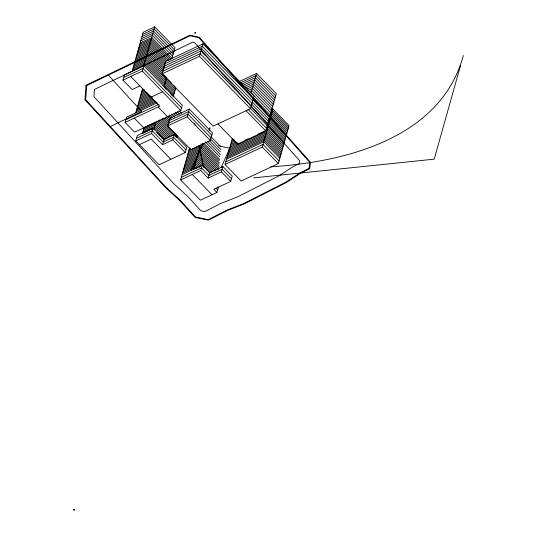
<?xml version="1.0" encoding="UTF-8"?>
<svg xmlns="http://www.w3.org/2000/svg" width="537" height="537" viewBox="0 0 537 537"><rect width="100%" height="100%" fill="white"/><g stroke="black" fill="none" stroke-linecap="round" stroke-linejoin="round"><path stroke-width="0.81" d="M195.213 32.556L195.22 32.777M195.153 32.791L195.045 33.18L195.226 32.636M74.079 510.15L74.173 509.452L73.643 509.7L74.079 510.15L74.616 509.902L74.173 509.452M195.032 32.898L195.045 33.207M139.915 85.886L132.102 89.538L122.926 80.134L124.409 74.858L143.802 65.789L182.312 105.272L180.828 110.555L134.639 132.162L125.128 122.416L126.611 117.133L157.341 102.755M132.23 71.199L143.171 32.267L154.743 26.85L174.961 47.585L171.961 58.258L151.743 37.523L140.17 42.94M122.926 80.134L142.318 71.065L154.743 26.85M135.767 112.851L142.453 89.055M164 139.432L174.33 134.599L186.695 147.279L185.211 152.555L159.093 164.772L135.787 140.875L137.271 135.599L153.058 128.215L164 139.432L162.516 144.715L151.575 133.491L153.058 128.215M162.114 73.817L165.618 61.339L202.993 43.853L254.028 96.183L250.524 108.655L213.149 126.148L162.114 73.817L199.489 56.325L202.993 43.853M164.02 86.517L166.53 77.596M153.924 129.377L156.012 121.939L170.471 136.76M167.698 125.9L169.853 118.221L189.326 109.112L212.471 132.84L210.309 140.513L190.836 149.628L167.698 125.9L187.171 116.791L189.326 109.112M162.516 144.715L172.847 139.875L174.33 134.599M217.324 187.131L218.398 187.212L216.914 192.488L200.395 200.22L180.613 179.929L189.621 147.876M193.736 169.209L200.429 145.406L219.049 164.503M200.757 170.504L202.241 165.228L209.625 172.807L208.141 178.083L200.757 170.504L180.613 179.929M208.141 178.083L221.425 171.867L222.909 166.591L232.206 176.123L230.722 181.399L213.813 189.306L216.914 192.488M271.44 109.79L272.957 109.078L289.04 125.571L278.361 163.57L241.147 180.982L225.063 164.49L232.4 138.392M217.928 123.906L237.636 144.111L265.788 130.941L276.273 93.639L256.565 73.428L251.168 92.646L270.87 112.851M225.063 164.49L262.278 147.078L272.957 109.078M460.518 65.595L434.211 159.167L253.565 177.888M463.357 55.486C440.931 138.264 345.432 162.134 270.561 166.839M191.071 170.451L202.932 143.721M209 130.061L210.014 127.772A39.825 28.112 15.7 0 0 209.323 130.296M221.157 167.531L229.796 148.064A39.825 28.112 15.7 0 1 226.158 147.561L218.734 145.655M110.045 126.672L141.627 111.468L108.172 74.898M142.573 34.402L154.146 28.985L174.364 49.719M141.976 36.536L153.542 31.119L173.766 51.854M141.372 38.671L152.944 33.254L173.162 53.989M140.775 40.805L152.34 35.388L172.565 56.123M139.754 44.43L151.327 39.013L170.967 59.151M139.338 45.914L150.904 40.503L169.974 60.05M138.915 47.404L150.488 41.987L168.396 60.352M138.499 48.887L150.071 43.477L166.826 60.654M138.083 50.377L149.655 44.96L165.826 61.547M137.667 51.867L149.232 46.451L165.409 63.037M137.244 53.351L148.816 47.941L164.993 64.521M136.828 54.841L148.4 49.424L164.577 66.011M136.411 56.325L147.977 50.914L164.154 67.501M135.989 57.815L147.561 52.398L163.738 68.984M135.572 59.305L147.145 53.888L163.322 70.475M135.156 60.788L146.729 55.378L162.899 71.958M134.74 62.279L146.306 56.862L162.483 73.448M134.317 63.762L145.889 58.352L166.108 79.08M133.901 65.252L145.473 59.835L165.691 80.57M133.485 66.736L145.05 61.325L165.275 82.06M133.062 68.226L144.634 62.816L164.852 83.544M132.646 69.716L144.218 64.299L164.436 85.034M123.671 77.496L143.057 68.427L181.566 107.917M164.946 63.735L202.321 46.249L253.357 98.58M164.268 66.138L201.643 48.652L252.685 100.983M163.597 68.535L200.972 51.049L252.007 103.379M162.852 71.173L200.227 53.687L251.269 106.017M142.036 90.545L144.272 89.498M141.62 92.028L144.594 90.639M141.204 93.519L145.668 91.431M140.781 95.002L146.735 92.216M140.365 96.492L147.803 93.008M139.949 97.982L148.131 94.15M139.526 99.466L149.199 94.942M139.11 100.956L150.273 95.734M138.694 102.439L151.34 96.526M150.964 97.21L162.536 91.8M138.278 103.93L152.414 97.318M137.855 105.42L152.736 98.452M137.438 106.903L153.065 99.593M137.022 108.393L154.132 100.385M136.599 109.877L155.2 101.178M136.183 111.367L156.274 101.97M125.873 119.778L158.986 104.279M125.128 122.416L159.744 106.219L130.746 76.482M239.529 81.402L256.565 73.428M155.28 122.282L144.258 127.437L142.587 133.391L154.341 127.887L165.329 139.157M240.408 82.846L255.968 75.569L275.676 95.774M143.842 128.927L155.596 123.429L168.893 137.063M242.033 83.94L255.37 77.704L275.072 97.909M143.426 130.41L155.18 124.913L167.9 137.955M143.01 131.901L154.757 126.403L166.9 138.855M242.912 85.383L254.766 79.838L274.474 100.043M169.182 120.624L188.655 111.508L211.793 135.237M243.798 86.826L254.169 81.973L273.87 102.178M168.437 123.262L187.91 114.146L211.054 137.875M136.526 138.237L152.313 130.853L163.255 142.07L173.592 137.237L185.95 149.917M245.416 87.92L253.565 84.108L273.273 104.312M135.787 140.875L151.575 133.491M247.04 89.014L252.967 86.242L272.675 106.447M247.919 90.458L252.363 88.377L272.071 108.581M249.544 91.552L251.766 90.511L271.474 110.716M139.432 144.614L151.186 139.117L170.847 159.274M189.205 149.367L190.655 148.689M271.024 111.273L272.541 110.562L288.624 127.054M188.782 150.857L200.429 145.406M270.608 112.763L272.125 112.052L288.208 128.544M188.366 152.34L200.006 146.896L219.21 166.584M270.185 114.247L271.709 113.542L287.792 130.028M187.95 153.83L199.589 148.38L218.794 168.074M269.769 115.737L271.286 115.025L287.369 131.518M187.527 155.314L199.173 149.87L218.378 169.558M187.111 156.804L198.757 151.353L216.794 169.853M268.93 118.711L270.453 117.999L286.536 134.492M186.695 158.294L198.334 152.844L215.793 170.746M268.513 120.201L270.03 119.489L286.114 135.982M186.279 159.778L197.918 154.334L214.216 171.041M268.097 121.684L269.614 120.979L285.697 137.465M185.856 161.268L197.502 155.817L212.632 171.33M231.977 139.875L233.501 139.164M267.681 123.174L269.198 122.463L285.281 138.955M185.44 162.751L197.079 157.307L211.632 172.223M231.561 141.365L234.602 139.942M267.258 124.665L268.782 123.953L284.865 140.439M185.023 164.241L196.663 158.791L210.048 172.518M231.145 142.849L234.944 141.077M266.842 126.148L268.359 125.436L284.442 141.929M184.6 165.732L196.247 160.281L201.482 165.651M230.729 144.339L236.045 141.849M266.426 127.638L267.943 126.927L284.026 143.419M184.184 167.215L195.83 161.771L200.482 166.544M230.306 145.829L237.146 142.627M266.003 129.122L267.527 128.41L283.61 144.903M183.768 168.705L195.408 163.255L199.482 167.43M229.89 147.313L239.005 143.05M245.08 140.204L248.121 138.788M257.995 134.163L267.104 129.9L283.187 146.393M183.352 170.189L194.991 164.745L197.905 167.725M229.474 148.803L266.688 131.39L282.771 147.876M182.929 171.679L194.575 166.228L196.904 168.618M229.051 150.286L266.271 132.874L282.355 149.367M182.513 173.162L194.152 167.719L195.32 168.913M228.634 151.776L265.855 134.364L281.938 150.857M182.097 174.653L202.241 165.228M228.218 153.267L265.432 135.848L281.516 152.34M227.802 154.75L265.016 137.338L281.099 153.83M181.352 177.291L201.496 167.866L208.886 175.445L222.164 169.229L231.46 178.761M227.379 156.24L264.6 138.828L280.683 155.314M226.963 157.724L264.177 140.311L280.26 156.804M226.547 159.214L263.761 141.802L279.844 158.294M225.802 161.852L263.023 144.44L279.106 160.932M209.625 172.807L222.909 166.591M253.464 97.754L270.272 114.985M270.87 116.516L286.953 133.008M252.867 99.889L269.675 117.126M252.262 102.023L269.071 119.261M251.665 104.158L268.473 121.396M251.061 106.292L267.869 123.53M250.464 108.427L267.272 125.665M199.489 56.325L250.524 108.655M247.98 109.286L266.527 128.303M246.08 110.736L265.788 130.941M262.278 147.078L278.361 163.57M163.637 74.636L165.953 77.006M166.262 77.912L171.296 83.074M173.538 85.37L175.774 87.665L173.263 96.593L170.471 93.72M175.357 89.155L165.846 79.402L165.43 80.892L174.934 90.639M174.518 92.129L165.007 82.376L164.174 85.349L173.686 95.103M164.59 83.866L174.102 93.613M164.315 87.41L165.993 89.135M211.081 136.834L220.976 146.977M210.484 138.969L220.955 149.709M187.171 116.791L210.309 140.513M142.318 71.065L180.828 110.555M209.302 140.506L220.358 151.843M179.224 110.911L181.54 113.28M207.537 141.446L220.338 154.575M177.465 111.857L179.781 114.233M205.194 141.795L219.74 156.71M175.136 112.213L178.022 115.18M204.006 143.332L219.72 159.442M173.954 113.757L175.686 115.536M202.429 143.627L219.304 160.932M200.845 143.916L219.465 163.013M171.618 114.112L174.512 117.079M169.867 115.066L172.176 117.435M168.866 115.958L171.182 118.328M167.296 116.26L170.182 119.227M221.425 171.867L230.722 181.399M158.093 106.991L167.598 116.744M166.295 117.153L169.189 120.12M165.302 118.053L169.35 122.201M163.725 118.348L168.927 123.685M162.154 118.65L168.511 125.175M161.154 119.55L177.344 136.15L176.928 137.633L159.583 119.852M158.583 120.744L173.042 135.566M157.012 121.047L171.464 135.868M172.847 139.875L185.211 152.555M216.109 188.259L217.66 189.85M156.811 132.344L164.329 140.05M192.253 174.485L212.041 194.77M134.284 118.133L143.788 127.88M197.542 155.871L197.898 156.851M194.622 123.329L194.958 124.96M199.099 145.386L203.577 167.443M86.041 85.215L84.98 99.761L165.49 187.527L179.673 200.502L195.173 217.478L208.49 220.183L227.453 210.497L244.362 203.892L286.315 182.567L300.351 173.417L309.634 168.725L310.547 162.362L199.267 37.261L189.957 35.2L86.041 85.215M86.712 85.551L85.678 99.701L166.014 187.272L180.197 200.247L195.542 217.042L208.255 219.626L227.023 210.041L243.932 203.442L285.832 182.144L299.868 172.988L308.97 168.39L309.829 162.409L198.891 37.684L190.172 35.757L86.712 85.551M94.465 89.431L93.935 96.647L173.652 183.547L187.843 196.529L200.831 210.752L204.872 211.571L220.774 203.449L237.69 196.844L278.844 175.921L292.887 166.765L299.418 163.47L299.787 160.892L194.562 42.584L192.662 42.168L94.465 89.431"/></g></svg>
